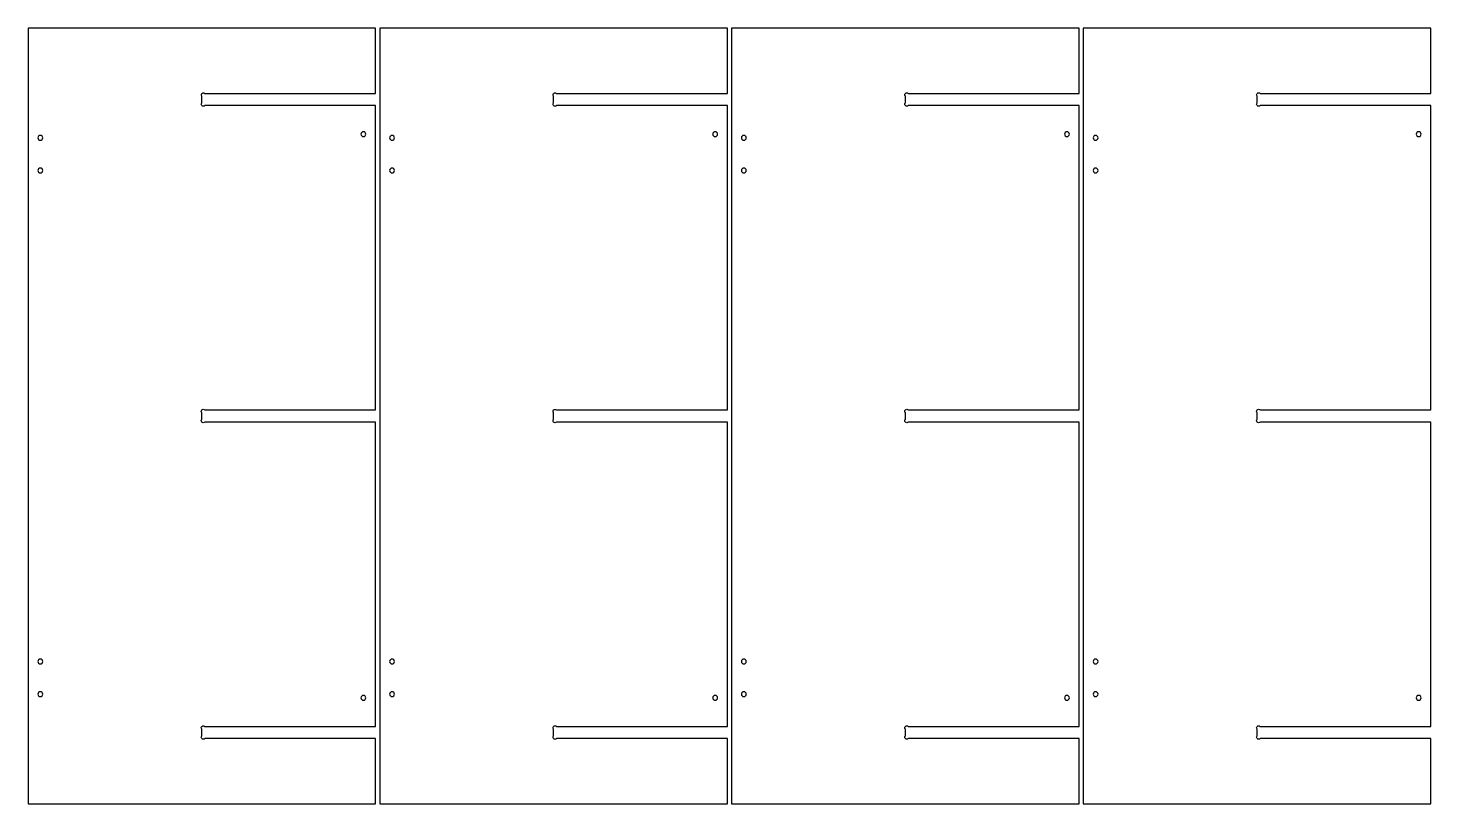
# Model space of a CAD drawing. Extents: x 0.1 to 86, y 0.1 to 47.6.
import ezdxf

# ---------------------------------------------------------------- set-up
doc = ezdxf.new("R2010")
doc.units = 0
doc.layers.get('0').update_dxf_attribs({"linetype": 'CONTINUOUS'})

msp = doc.modelspace()

# ---------------------------------------------------------------- linework, layer by layer
for points in [[(0.125, 47.643), (0.125, 0.143), (21.406, 0.143), (21.406, 4.143), (10.943, 4.143, -0.414214), (10.766, 4.143, -0.414214), (10.766, 4.32), (10.766, 4.716, -1), (10.939, 4.893), (21.406, 4.893), (21.406, 23.518), (10.943, 23.518, -0.414214), (10.766, 23.518, -0.414214), (10.766, 23.695), (10.766, 24.091, -1), (10.943, 24.268), (21.406, 24.268), (21.406, 42.893), (10.943, 42.893, -0.991873), (10.766, 43.07), (10.766, 43.466, -1), (10.943, 43.643), (21.406, 43.643), (21.406, 47.643)], [(21.66, 47.643), (21.66, 0.143), (42.942, 0.143), (42.942, 4.143), (32.478, 4.143, -0.414214), (32.302, 4.143, -0.414214), (32.302, 4.32), (32.302, 4.716, -1), (32.474, 4.893), (42.942, 4.893), (42.942, 23.518), (32.478, 23.518, -0.414214), (32.302, 23.518, -0.414214), (32.302, 23.695), (32.302, 24.091, -1), (32.478, 24.268), (42.942, 24.268), (42.942, 42.893), (32.478, 42.893, -0.991873), (32.302, 43.07), (32.302, 43.466, -1), (32.478, 43.643), (42.942, 43.643), (42.942, 47.643)], [(43.196, 47.643), (43.196, 0.143), (64.477, 0.143), (64.477, 4.143), (54.014, 4.143, -0.414214), (53.837, 4.143, -0.414214), (53.837, 4.32), (53.837, 4.716, -1), (54.01, 4.893), (64.477, 4.893), (64.477, 23.518), (54.014, 23.518, -0.414214), (53.837, 23.518, -0.414214), (53.837, 23.695), (53.837, 24.091, -1), (54.014, 24.268), (64.477, 24.268), (64.477, 42.893), (54.014, 42.893, -0.991873), (53.837, 43.07), (53.837, 43.466, -1), (54.014, 43.643), (64.477, 43.643), (64.477, 47.643)], [(64.731, 47.643), (64.731, 0.143), (86.013, 0.143), (86.013, 4.143), (75.549, 4.143, -0.414214), (75.373, 4.143, -0.414214), (75.373, 4.32), (75.373, 4.716, -1), (75.545, 4.893), (86.013, 4.893), (86.013, 23.518), (75.549, 23.518, -0.414214), (75.373, 23.518, -0.414214), (75.373, 23.695), (75.373, 24.091, -1), (75.549, 24.268), (86.013, 24.268), (86.013, 42.893), (75.549, 42.893, -0.991873), (75.373, 43.07), (75.373, 43.466, -1), (75.549, 43.643), (86.013, 43.643), (86.013, 47.643)], [(20.805, 41.143, 0.414214), (20.656, 41.292, 0.414214), (20.508, 41.143, 0.414214), (20.656, 40.995, 0.414214)], [(42.34, 41.143, 0.414214), (42.192, 41.292, 0.414214), (42.043, 41.143, 0.414214), (42.192, 40.995, 0.414214)], [(63.876, 41.143, 0.414214), (63.727, 41.292, 0.414214), (63.579, 41.143, 0.414214), (63.727, 40.995, 0.414214)], [(85.411, 41.143, 0.414214), (85.263, 41.292, 0.414214), (85.114, 41.143, 0.414214), (85.263, 40.995, 0.414214)], [(1.023, 40.924, 0.414214), (0.875, 41.073, 0.414214), (0.727, 40.924, 0.414214), (0.875, 40.776, 0.414214)], [(22.559, 40.924, 0.414214), (22.41, 41.073, 0.414214), (22.262, 40.924, 0.414214), (22.41, 40.776, 0.414214)], [(44.094, 40.924, 0.414214), (43.946, 41.073, 0.414214), (43.797, 40.924, 0.414214), (43.946, 40.776, 0.414214)], [(65.63, 40.924, 0.414214), (65.481, 41.073, 0.414214), (65.333, 40.924, 0.414214), (65.481, 40.776, 0.414214)], [(1.023, 38.924, 0.414214), (0.875, 39.073, 0.414214), (0.727, 38.924, 0.414214), (0.875, 38.776, 0.414214)], [(22.559, 38.924, 0.414214), (22.41, 39.073, 0.414214), (22.262, 38.924, 0.414214), (22.41, 38.776, 0.414214)], [(44.094, 38.924, 0.414214), (43.946, 39.073, 0.414214), (43.797, 38.924, 0.414214), (43.946, 38.776, 0.414214)], [(65.63, 38.924, 0.414214), (65.481, 39.073, 0.414214), (65.333, 38.924, 0.414214), (65.481, 38.776, 0.414214)], [(1.023, 8.862, 0.414214), (0.875, 9.01, 0.414214), (0.727, 8.862, 0.414214), (0.875, 8.713, 0.414214)], [(22.559, 8.862, 0.414214), (22.41, 9.01, 0.414214), (22.262, 8.862, 0.414214), (22.41, 8.713, 0.414214)], [(44.094, 8.862, 0.414214), (43.946, 9.01, 0.414214), (43.797, 8.862, 0.414214), (43.946, 8.713, 0.414214)], [(65.63, 8.862, 0.414214), (65.481, 9.01, 0.414214), (65.333, 8.862, 0.414214), (65.481, 8.713, 0.414214)], [(1.023, 6.862, 0.414214), (0.875, 7.01, 0.414214), (0.727, 6.862, 0.414214), (0.875, 6.713, 0.414214)], [(22.559, 6.862, 0.414214), (22.41, 7.01, 0.414214), (22.262, 6.862, 0.414214), (22.41, 6.713, 0.414214)], [(44.094, 6.862, 0.414214), (43.946, 7.01, 0.414214), (43.797, 6.862, 0.414214), (43.946, 6.713, 0.414214)], [(65.63, 6.862, 0.414214), (65.481, 7.01, 0.414214), (65.333, 6.862, 0.414214), (65.481, 6.713, 0.414214)], [(20.804, 6.643, 0.414214), (20.656, 6.792, 0.414214), (20.507, 6.643, 0.414214), (20.656, 6.495, 0.414214)], [(42.339, 6.643, 0.414214), (42.191, 6.792, 0.414214), (42.043, 6.643, 0.414214), (42.191, 6.495, 0.414214)], [(63.875, 6.643, 0.414214), (63.726, 6.792, 0.414214), (63.578, 6.643, 0.414214), (63.726, 6.495, 0.414214)], [(85.41, 6.643, 0.414214), (85.262, 6.792, 0.414214), (85.113, 6.643, 0.414214), (85.262, 6.495, 0.414214)]]:
    msp.add_lwpolyline(points, format="xyb", close=True)

doc.saveas('drawing.dxf')
